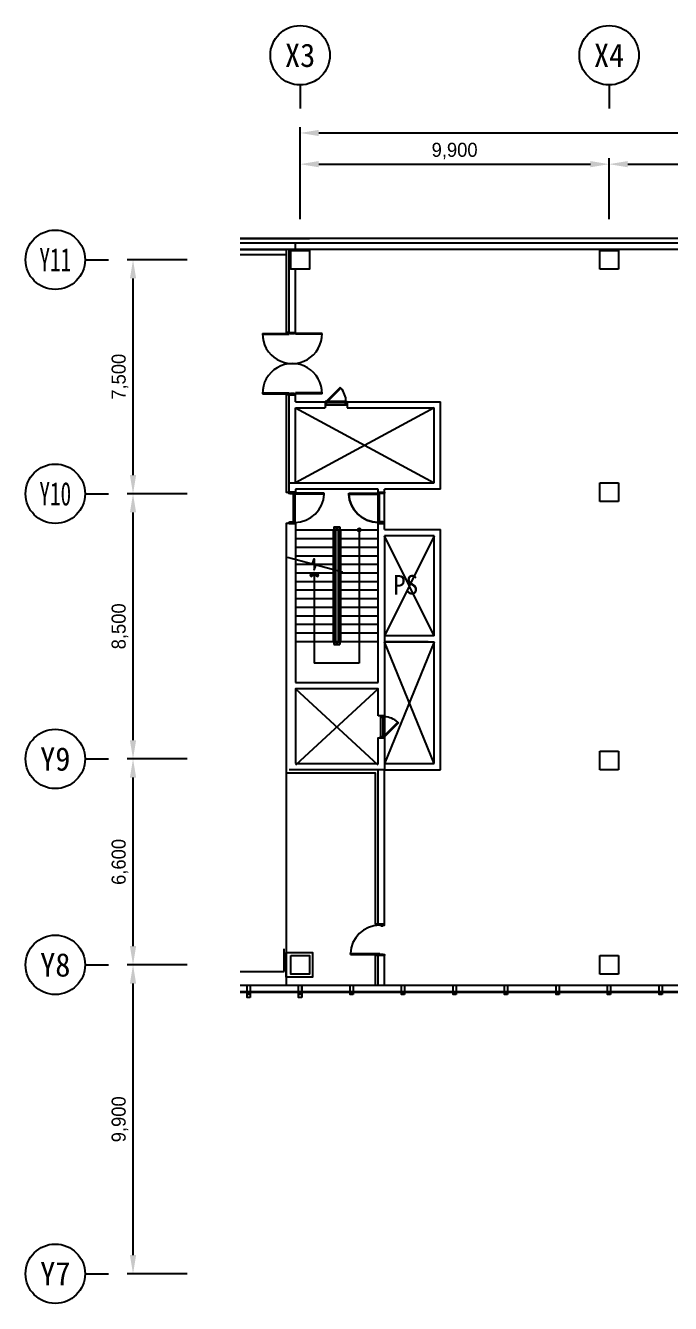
# Model space of a CAD drawing. Header units: millimetres. Extents: x -6877 to 48027, y -11108 to 34894.
# Drawn here: x -6877 to 13784, y -6065 to 34894 of the extents above; entities that cross this region are included whole.
import ezdxf
from ezdxf.enums import TextEntityAlignment as Align

# ---------------------------------------------------------------- set-up
doc = ezdxf.new("R2010")
doc.units = ezdxf.units.MM
doc.header["$LTSCALE"] = 500
doc.header["$PDMODE"] = 2
doc.layers.get('0').update_dxf_attribs({"color": 251})
doc.layers.get('Defpoints').update_dxf_attribs({"color": 8})
doc.layers.add('동물실', color=9, linetype='Continuous')
doc.styles.add('돋움', font='DotumChe.ttf')
doc.styles.add('울릉도l', font='Dotum.ttf')
doc.dimstyles.new('HS-300', dxfattribs={"dimscale": 150, "dimtxt": 3, "dimasz": 4, "dimexe": 1.25, "dimexo": 2, "dimgap": 1, "dimtad": 1, "dimtoh": 1, "dimdec": 0, "dimlunit": 6, "dimtxsty": '울릉도l', "dimcen": 2.5, "dimclrd": 15, "dimclre": 15, "dimadec": 0, "dimazin": 0, "dimtfac": 1, "dimtdec": 0, "dimtmove": 0, "dimatfit": 3, "dimfxl": 1, "dimarcsym": 0})

# ---------------------------------------------------------------- blocks, each defined once
blk = doc.blocks.new('주열마킹$0$')
blk.add_line((0, 5), (0, 0))
blk.add_circle((0, 11.35), 6.35)
at = {"color": 3, "style": '돋움'}
blk.add_attdef('NO', text='', height=5, dxfattribs=at).set_placement((0, 11.35), align=Align.MIDDLE_CENTER)
blk = doc.blocks.new('*D5')
at = {"lineweight": -2, "transparency": 16777216}
for p, q in [((-1703, 4787), (-3622, 4787)), ((-3434, -4513), (-3434, 4187)), ((-1703, -5113), (-3622, -5113))]:
    blk.add_line(p, q, dxfattribs=at)
at = {"transparency": 16777216}
for points in [[(-3534, 4187), (-3334, 4187), (-3434, 4787)], [(-3534, -4513), (-3334, -4513), (-3434, -5113)]]:
    blk.add_solid(points, dxfattribs=at)
at = {"layer": 'Defpoints', "color": 0, "transparency": 16777216}
for p in [(-3434, 4787), (-1403, 4787), (-1403, -5113)]:
    blk.add_point(p, dxfattribs=at)
at = {"transparency": 16777216, "insert": (-3853, -163), "char_height": 450, "attachment_point": 5, "rotation": 90, "style": '울릉도l'}
blk.add_mtext('9,900', dxfattribs=at)
blk = doc.blocks.new('*D6')
at = {"lineweight": -2, "transparency": 16777216}
for p, q in [((-1703, 11387), (-3622, 11387)), ((-3434, 5387), (-3434, 10787)), ((-1703, 4787), (-3622, 4787))]:
    blk.add_line(p, q, dxfattribs=at)
at = {"transparency": 16777216}
for points in [[(-3534, 10787), (-3334, 10787), (-3434, 11387)], [(-3534, 5387), (-3334, 5387), (-3434, 4787)]]:
    blk.add_solid(points, dxfattribs=at)
at = {"layer": 'Defpoints', "color": 0, "transparency": 16777216}
for p in [(-3434, 11387), (-1403, 11387), (-1403, 4787)]:
    blk.add_point(p, dxfattribs=at)
at = {"transparency": 16777216, "insert": (-3853, 8087), "char_height": 450, "attachment_point": 5, "rotation": 90, "style": '울릉도l'}
blk.add_mtext('6,600', dxfattribs=at)
blk = doc.blocks.new('*D7')
at = {"lineweight": -2, "transparency": 16777216}
for p, q in [((-1703, 19887), (-3622, 19887)), ((-3434, 11987), (-3434, 19287)), ((-1703, 11387), (-3622, 11387))]:
    blk.add_line(p, q, dxfattribs=at)
at = {"transparency": 16777216}
for points in [[(-3534, 19287), (-3334, 19287), (-3434, 19887)], [(-3534, 11987), (-3334, 11987), (-3434, 11387)]]:
    blk.add_solid(points, dxfattribs=at)
at = {"layer": 'Defpoints', "color": 0, "transparency": 16777216}
for p in [(-3434, 19887), (-1403, 19887), (-1403, 11387)]:
    blk.add_point(p, dxfattribs=at)
at = {"transparency": 16777216, "insert": (-3853, 15637), "char_height": 450, "attachment_point": 5, "rotation": 90, "style": '울릉도l'}
blk.add_mtext('8,500', dxfattribs=at)
blk = doc.blocks.new('*D8')
at = {"lineweight": -2, "transparency": 16777216}
for p, q in [((-1703, 27387), (-3622, 27387)), ((-3434, 20487), (-3434, 26787)), ((-1703, 19887), (-3622, 19887))]:
    blk.add_line(p, q, dxfattribs=at)
at = {"transparency": 16777216}
for points in [[(-3534, 26787), (-3334, 26787), (-3434, 27387)], [(-3534, 20487), (-3334, 20487), (-3434, 19887)]]:
    blk.add_solid(points, dxfattribs=at)
at = {"layer": 'Defpoints', "color": 0, "transparency": 16777216}
for p in [(-3434, 27387), (-1403, 27387), (-1403, 19887)]:
    blk.add_point(p, dxfattribs=at)
at = {"transparency": 16777216, "insert": (-3853, 23637), "char_height": 450, "attachment_point": 5, "rotation": 90, "style": '울릉도l'}
blk.add_mtext('7,500', dxfattribs=at)
blk = doc.blocks.new('*U9')
blk.add_line((0, 5), (0, 0))
blk.add_circle((0, 11.35), 6.35)
at = {"color": 3, "style": '돋움'}
blk.add_attdef('NO', text='', height=5, dxfattribs=at).set_placement((0, 11.35), align=Align.MIDDLE_CENTER)
blk = doc.blocks.new('*D10')
at = {"lineweight": -2, "transparency": 16777216}
for p, q in [((1919, 28687), (1919, 30639)), ((2519, 30451), (11219, 30451)), ((11819, 28687), (11819, 30639))]:
    blk.add_line(p, q, dxfattribs=at)
at = {"transparency": 16777216}
for points in [[(2519, 30551), (2519, 30351), (1919, 30451)], [(11219, 30551), (11219, 30351), (11819, 30451)]]:
    blk.add_solid(points, dxfattribs=at)
at = {"layer": 'Defpoints', "color": 0, "transparency": 16777216}
for p in [(11819, 30451), (1919, 28387), (11819, 28387)]:
    blk.add_point(p, dxfattribs=at)
at = {"transparency": 16777216, "insert": (6869, 30870), "char_height": 450, "attachment_point": 5, "style": '울릉도l'}
blk.add_mtext('9,900', dxfattribs=at)
blk = doc.blocks.new('*D11')
at = {"lineweight": -2, "transparency": 16777216}
for p, q in [((11819, 28687), (11819, 30639)), ((12419, 30451), (21119, 30451)), ((21719, 28687), (21719, 30639))]:
    blk.add_line(p, q, dxfattribs=at)
at = {"transparency": 16777216}
for points in [[(12419, 30551), (12419, 30351), (11819, 30451)], [(21119, 30551), (21119, 30351), (21719, 30451)]]:
    blk.add_solid(points, dxfattribs=at)
at = {"layer": 'Defpoints', "color": 0, "transparency": 16777216}
for p in [(21719, 30451), (11819, 28387), (21719, 28387)]:
    blk.add_point(p, dxfattribs=at)
at = {"transparency": 16777216, "insert": (16769, 30870), "char_height": 450, "attachment_point": 5, "style": '울릉도l'}
blk.add_mtext('9,900', dxfattribs=at)
blk = doc.blocks.new('*D14')
at = {"lineweight": -2, "transparency": 16777216}
for p, q in [((1919, 28987), (1919, 31639)), ((41519, 28687), (41519, 31639)), ((2519, 31451), (40919, 31451))]:
    blk.add_line(p, q, dxfattribs=at)
at = {"transparency": 16777216}
for points in [[(2519, 31551), (2519, 31351), (1919, 31451)], [(40919, 31551), (40919, 31351), (41519, 31451)]]:
    blk.add_solid(points, dxfattribs=at)
at = {"layer": 'Defpoints', "color": 0, "transparency": 16777216}
for p in [(41519, 31451), (1919, 28687), (41519, 28387)]:
    blk.add_point(p, dxfattribs=at)
at = {"transparency": 16777216, "insert": (21719, 31870), "char_height": 450, "attachment_point": 5, "style": '울릉도l'}
blk.add_mtext('39,600', dxfattribs=at)
blk = doc.blocks.new('MULLION_100X300')
blk.add_lwpolyline([(0, -50), (0, 50), (300, 50), (300, -50)], close=True)
blk = doc.blocks.new('dor-1000x200conc')
for p, q in [((30, 1140), (30, 200)), ((60, 1140), (30, 1140)), ((60, 1140), (60, 200)), ((30, 200), (60, 200))]:
    blk.add_line(p, q)
for points in [[(0, 200), (0, 0), (30, 0), (30, 45), (45, 45), (45, 155), (30, 155), (30, 200)], [(1000, 200), (1000, 0), (970, 0), (970, 45), (955, 45), (955, 155), (970, 155), (970, 200)]]:
    blk.add_lwpolyline(points, close=True)
for points in [[(30, 200), (970, 200)], [(955, 155), (45, 155)]]:
    blk.add_lwpolyline(points)
blk.add_arc((30, 200), 940, 0, 88.1729)

msp = doc.modelspace()

# ---------------------------------------------------------------- hatches: boundary and pattern name
at = {"layer": '동물실'}
h = msp.add_hatch(color=251, dxfattribs=at)
edge = h.paths.add_edge_path()
edge.add_arc((3814, 18727.2), 80, -90, 90)
edge.add_arc((3814, 18727.2), 80, 90, 270)
h = msp.add_hatch(color=251, dxfattribs=at)
edge = h.paths.add_edge_path()
edge.add_arc((3814, 18727.2), 80, -90, 90)
edge.add_arc((3814, 18727.2), 80, 90, 270)
h = msp.add_hatch(color=251, dxfattribs=at)
edge = h.paths.add_edge_path()
edge.add_arc((3814, 18727.2), 80, -90, 90)
edge.add_arc((3814, 18727.2), 80, 90, 270)
h = msp.add_hatch(color=251, dxfattribs=at)
edge = h.paths.add_edge_path()
edge.add_arc((3814, 18727.2), 80, -90, 90)
edge.add_arc((3814, 18727.2), 80, 90, 270)
msp.add_hatch(color=251, dxfattribs=at).paths.add_polyline_path([(2236.3, 17272.7), (2258.5, 17234.2), (2374, 17300.9), (2489.5, 17234.2), (2511.7, 17272.7), (2374, 17352.2)])
msp.add_hatch(color=251, dxfattribs=at).paths.add_polyline_path([(2236.3, 17272.7), (2258.5, 17234.2), (2374, 17300.9), (2489.5, 17234.2), (2511.7, 17272.7), (2374, 17352.2)])
msp.add_hatch(color=251, dxfattribs=at).paths.add_polyline_path([(2236.3, 17272.7), (2258.5, 17234.2), (2374, 17300.9), (2489.5, 17234.2), (2511.7, 17272.7), (2374, 17352.2)])
msp.add_hatch(color=251, dxfattribs=at).paths.add_polyline_path([(2236.3, 17272.7), (2258.5, 17234.2), (2374, 17300.9), (2489.5, 17234.2), (2511.7, 17272.7), (2374, 17352.2)])

# ---------------------------------------------------------------- linework, layer by layer
at = {"layer": '동물실', "color": 251}
for p, q in [((44820.2, 28067.2), (1, 28067.1)), ((44820.2, 28067.2), (1, 28067.1)), ((1769, 27917.1), (1, 27917.1)), ((44820.2, 27917.2), (1769, 27917.1)), ((44820.2, 27917.2), (1769, 27917.1)), ((1769, 27717.1), (1769, 27917.1)), ((1769, 27717.1), (1769, 27917.1)), ((1769, 27717.1), (1, 27717.1)), ((1, 27717.1), (1469.6, 27717.1)), ((1769, 27717.1), (1, 27717.1)), ((1569, 25058.1), (1569, 27717.1)), ((1569, 25058.1), (1569, 27717.1)), ((1569, 25058.1), (1569, 27717.1)), ((1569, 25058.1), (1569, 27717.1)), ((15219, 27717.1), (1769, 27717.1)), ((15219, 27717.1), (1769, 27717.1)), ((11519, 27687.2), (12119, 27687.2)), ((11519, 27087.2), (11519, 27687.2)), ((11519, 27687.2), (12119, 27687.2)), ((11519, 27087.2), (11519, 27687.2)), ((12119, 27687.2), (12119, 27087.2)), ((12119, 27687.2), (12119, 27087.2)), ((1769, 25058.1), (1769, 27087.3)), ((1769, 25058.1), (1769, 27087.3)), ((1769, 25058.1), (1769, 27087.3)), ((1769, 25058.1), (1769, 27087.3)), ((12119, 27087.2), (11519, 27087.2)), ((12119, 27087.2), (11519, 27087.2)), ((714.1, 25028.1), (1569, 25028.1)), ((714.1, 25028.1), (1569, 25028.1)), ((714.1, 25028.1), (1569, 25028.1)), ((714.1, 25028.1), (1569, 25028.1)), ((714.1, 24998.1), (1569, 24998.1)), ((714.1, 24998.1), (1569, 24998.1)), ((714.1, 24998.1), (1569, 24998.1)), ((714.1, 24998.1), (1569, 24998.1)), ((1569, 25058.1), (1469, 25058.1)), ((1569, 25058.1), (1469, 25058.1)), ((1569, 25058.1), (1469, 25058.1)), ((1569, 25058.1), (1469, 25058.1)), ((1569, 25058.1), (1769, 25058.1)), ((1569, 25058.1), (1769, 25058.1)), ((1569, 25058.1), (1769, 25058.1)), ((1569, 25058.1), (1769, 25058.1)), ((1569, 24998.1), (1569, 25028.1)), ((1569, 24998.1), (1569, 25028.1)), ((1569, 24998.1), (1569, 25028.1)), ((1569, 24998.1), (1569, 25028.1)), ((1769, 24998.1), (1769, 25028.1)), ((2623.9, 25028.1), (1769, 25028.1)), ((1769, 24998.1), (1769, 25028.1)), ((2623.9, 25028.1), (1769, 25028.1)), ((1769, 24998.1), (1769, 25028.1)), ((2623.9, 25028.1), (1769, 25028.1)), ((1769, 24998.1), (1769, 25028.1)), ((2623.9, 25028.1), (1769, 25028.1)), ((2623.9, 24998.1), (1769, 24998.1)), ((2623.9, 24998.1), (1769, 24998.1)), ((2623.9, 24998.1), (1769, 24998.1)), ((2623.9, 24998.1), (1769, 24998.1)), ((714.1, 23118.1), (1569, 23118.1)), ((714.1, 23118.1), (1569, 23118.1)), ((714.1, 23118.1), (1569, 23118.1)), ((714.1, 23118.1), (1569, 23118.1)), ((714.1, 23088.1), (1569, 23088.1)), ((714.1, 23088.1), (1569, 23088.1)), ((714.1, 23088.1), (1569, 23088.1)), ((714.1, 23088.1), (1569, 23088.1)), ((1569, 23058.1), (1469, 23058.1)), ((1569, 23058.1), (1469, 23058.1)), ((1569, 23058.1), (1469, 23058.1)), ((1569, 23058.1), (1469, 23058.1)), ((1569, 23088.1), (1569, 23118.1)), ((1569, 23088.1), (1569, 23118.1)), ((1569, 23088.1), (1569, 23118.1)), ((1569, 23088.1), (1569, 23118.1)), ((1569, 20237.3), (1569, 23058.1)), ((1569, 23058.1), (1769, 23058.1)), ((1569, 20237.3), (1569, 23058.1)), ((1569, 23058.1), (1769, 23058.1)), ((1569, 20237.3), (1569, 23058.1)), ((1569, 23058.1), (1769, 23058.1)), ((1569, 20237.3), (1569, 23058.1)), ((1569, 23058.1), (1769, 23058.1)), ((1769, 23088.1), (1769, 23118.1)), ((2623.9, 23118.1), (1769, 23118.1)), ((1769, 23088.1), (1769, 23118.1)), ((2623.9, 23118.1), (1769, 23118.1)), ((1769, 23088.1), (1769, 23118.1)), ((2623.9, 23118.1), (1769, 23118.1)), ((1769, 23088.1), (1769, 23118.1)), ((2623.9, 23118.1), (1769, 23118.1)), ((2623.9, 23088.1), (1769, 23088.1)), ((2623.9, 23088.1), (1769, 23088.1)), ((2623.9, 23088.1), (1769, 23088.1)), ((2623.9, 23088.1), (1769, 23088.1)), ((1769, 22837.6), (1769, 23058.1)), ((1769, 22837.6), (1769, 23058.1)), ((1769, 22837.6), (1769, 23058.1)), ((1769, 22837.6), (1769, 23058.1)), ((3204.6, 23294.9), (2752.9, 22844.2)), ((3204.6, 23294.9), (2752.9, 22844.2)), ((3225.8, 23273.6), (2774.1, 22822.9)), ((3225.8, 23273.6), (2774.1, 22822.9)), ((3225.8, 23273.6), (3204.6, 23294.9)), ((3225.8, 23273.6), (3204.6, 23294.9)), ((1569, 20237.6), (1569, 22837.6)), ((1569, 20237.6), (1569, 22837.6)), ((1569, 20237.6), (1569, 22837.6)), ((1569, 20237.6), (1569, 22837.6)), ((1769, 22837.6), (2722.9, 22837.6)), ((1769, 22837.6), (2722.9, 22837.6)), ((6219, 22637.6), (1769, 20237.6)), ((6219, 22637.6), (1769, 20237.6)), ((1769, 22637.6), (2722.9, 22637.6)), ((1769, 20237.6), (1769, 22637.6)), ((1769, 22637.6), (2722.9, 22637.6)), ((1769, 20237.6), (1769, 22637.6)), ((6219, 22637.6), (1769, 20237.6)), ((6219, 22637.6), (1769, 20237.6)), ((1769, 22637.6), (2722.9, 22637.6)), ((1769, 20237.6), (1769, 22637.6)), ((1769, 22637.6), (2722.9, 22637.6)), ((1769, 20237.6), (1769, 22637.6)), ((1769, 22637.2), (6219, 20237.2)), ((1769, 22637.2), (6219, 20237.2)), ((1769, 22637.2), (6219, 20237.2)), ((1769, 22637.2), (6219, 20237.2)), ((2722.9, 22837.6), (2722.9, 22637.5)), ((2722.9, 22837.6), (2722.9, 22637.5)), ((2752.9, 22844.2), (2774.1, 22822.9)), ((2752.9, 22844.2), (2774.1, 22822.9)), ((3422.9, 22837.6), (6419, 22837.6)), ((3422.9, 22837.6), (3422.9, 22637.5)), ((3422.9, 22837.6), (6419, 22837.6)), ((3422.9, 22837.6), (3422.9, 22637.5)), ((3422.9, 22637.6), (6219, 22637.6)), ((3422.9, 22637.6), (6219, 22637.6)), ((3422.9, 22637.6), (6219, 22637.6)), ((3422.9, 22637.6), (6219, 22637.6)), ((6219, 20237.2), (6219, 22637.6)), ((6219, 20237.2), (6219, 22637.6)), ((6419, 20037.2), (6419, 22837.6)), ((6419, 20037.2), (6419, 22837.6)), ((6219, 20237.2), (6219, 20708.9)), ((6219, 20237.2), (6219, 20708.9)), ((1569, 19937.2), (1569, 20237.2)), ((1569, 20237.2), (6219, 20237.2)), ((1569, 19937.2), (1569, 20237.2)), ((1569, 20237.2), (6219, 20237.2)), ((1569, 19937.2), (1569, 20237.2)), ((1569, 20237.2), (6219, 20237.2)), ((1569, 19937.2), (1569, 20237.2)), ((1569, 20237.2), (6219, 20237.2)), ((11519, 20237.2), (12119, 20237.2)), ((11519, 19637.2), (11519, 20237.2)), ((11519, 20237.2), (12119, 20237.2)), ((11519, 19637.2), (11519, 20237.2)), ((12119, 20237.2), (12119, 19637.2)), ((12119, 20237.2), (12119, 19637.2)), ((1769, 19937.2), (1569, 19937.2)), ((1769, 19937.2), (1569, 19937.2)), ((1769, 19937.2), (1569, 19937.2)), ((1769, 19937.2), (1569, 19937.2)), ((2688.5, 19907.2), (1749, 19907.2)), ((1749, 19907.2), (1749, 19877.2)), ((2688.5, 19907.2), (1749, 19907.2)), ((1749, 19907.2), (1749, 19877.2)), ((2688.5, 19907.2), (1749, 19907.2)), ((1749, 19907.2), (1749, 19877.2)), ((2688.5, 19907.2), (1749, 19907.2)), ((1749, 19907.2), (1749, 19877.2)), ((2688.5, 19877.2), (1749, 19877.2)), ((2688.5, 19877.2), (1749, 19877.2)), ((2688.5, 19877.2), (1749, 19877.2)), ((2688.5, 19877.2), (1749, 19877.2)), ((4419, 20037.2), (1769, 20037.2)), ((1769, 20037.2), (1769, 19937.2)), ((4419, 20037.2), (1769, 20037.2)), ((1769, 20037.2), (1769, 19937.2)), ((4419, 20037.2), (1769, 20037.2)), ((1769, 20037.2), (1769, 19937.2)), ((4419, 20037.2), (1769, 20037.2)), ((1769, 20037.2), (1769, 19937.2)), ((2688.5, 19877.2), (2688.5, 19907.2)), ((2688.5, 19877.2), (2688.5, 19907.2)), ((2688.5, 19877.2), (2688.5, 19907.2)), ((2688.5, 19877.2), (2688.5, 19907.2)), ((3479.5, 19907.2), (4419, 19907.2)), ((3479.5, 19877.2), (3479.5, 19907.2)), ((3479.5, 19907.2), (4419, 19907.2)), ((3479.5, 19877.2), (3479.5, 19907.2)), ((3479.5, 19877.2), (4419, 19877.2)), ((3479.5, 19877.2), (4419, 19877.2)), ((4419, 13837.2), (4419, 20037.2)), ((4419, 13837.2), (4419, 20037.2)), ((4419, 13837.2), (4419, 20037.2)), ((4419, 13837.2), (4419, 20037.2)), ((4419, 19907.2), (4419, 19877.2)), ((4419, 19907.2), (4419, 19877.2)), ((6419, 20037.2), (4619, 20037.2)), ((6419, 20037.2), (4619, 20037.2)), ((4619, 18737.3), (4619, 20037.2)), ((6419, 20037.2), (4619, 20037.2)), ((6419, 20037.2), (4619, 20037.2)), ((4619, 18737.3), (4619, 20037.2)), ((12119, 19637.2), (11519, 19637.2)), ((12119, 19637.2), (11519, 19637.2)), ((1569, 18937.2), (1769, 18937.2)), ((1569, 18937.2), (1769, 18937.2)), ((1569, 18937.2), (1769, 18937.2)), ((1569, 18937.2), (1769, 18937.2)), ((1769, 18937.2), (1769, 13837.2)), ((1769, 18937.2), (1769, 13837.2)), ((1769, 18937.2), (1769, 13837.2)), ((1769, 18937.2), (1769, 13837.2)), ((1769, 18727.2), (2999, 18727.2)), ((1769, 18727.2), (2999, 18727.2)), ((1769, 18727.2), (2999, 18727.2)), ((1769, 18727.2), (2999, 18727.2)), ((1769, 18452.2), (2979, 18452.2)), ((1769, 18452.2), (2979, 18452.2)), ((1769, 18452.2), (2979, 18452.2)), ((1769, 18452.2), (2979, 18452.2)), ((2979, 18727.2), (2979, 15152.2)), ((2979, 18727.2), (2979, 15152.2)), ((2979, 18727.2), (2979, 15152.2)), ((2979, 18727.2), (2979, 15152.2)), ((2999, 18827.2), (3189, 18827.2)), ((2999, 18827.2), (2999, 15052.2)), ((2999, 18827.2), (3189, 18827.2)), ((2999, 18827.2), (2999, 15052.2)), ((2999, 18827.2), (3189, 18827.2)), ((2999, 18827.2), (2999, 15052.2)), ((2999, 18827.2), (3189, 18827.2)), ((2999, 18827.2), (2999, 15052.2)), ((3049, 18777.2), (3139, 18777.2)), ((3049, 18777.2), (3049, 15102.2)), ((3049, 18777.2), (3139, 18777.2)), ((3049, 18777.2), (3049, 15102.2)), ((3049, 18777.2), (3139, 18777.2)), ((3049, 18777.2), (3049, 15102.2)), ((3049, 18777.2), (3139, 18777.2)), ((3049, 18777.2), (3049, 15102.2)), ((3049, 18727.2), (3139, 18727.2)), ((3049, 18727.2), (3139, 18727.2)), ((3049, 18727.2), (3139, 18727.2)), ((3049, 18727.2), (3139, 18727.2)), ((3139, 18777.2), (3139, 15102.2)), ((3139, 18777.2), (3139, 15102.2)), ((3139, 18777.2), (3139, 15102.2)), ((3139, 18777.2), (3139, 15102.2)), ((3189, 18827.2), (3189, 15052.2)), ((3189, 18827.2), (3189, 15052.2)), ((3189, 18827.2), (3189, 15052.2)), ((3189, 18827.2), (3189, 15052.2)), ((3189, 18727.2), (4419, 18727.2)), ((3189, 18727.2), (4419, 18727.2)), ((3189, 18727.2), (4419, 18727.2)), ((3189, 18727.2), (4419, 18727.2)), ((3209, 18727.2), (3209, 15152.2)), ((3209, 18727.2), (3209, 15152.2)), ((3209, 18727.2), (3209, 15152.2)), ((3209, 18727.2), (3209, 15152.2)), ((3209, 18452.2), (4419, 18452.2)), ((3209, 18452.2), (4419, 18452.2)), ((3209, 18452.2), (4419, 18452.2)), ((3209, 18452.2), (4419, 18452.2)), ((3814, 18727.2), (3814, 14452.2)), ((3814, 18727.2), (3814, 14452.2)), ((3814, 18727.2), (3814, 14452.2)), ((3814, 18727.2), (3814, 14452.2)), ((4619, 18737.3), (6219, 18737.3)), ((4619, 18737.3), (6419, 18737.3)), ((4619, 18737.3), (6219, 18737.3)), ((4619, 18737.3), (6419, 18737.3)), ((6219, 18537.3), (4619, 18537.3)), ((4619, 18537.3), (4619, 11037.2)), ((6219, 18537.3), (4619, 18537.3)), ((4619, 18537.3), (4619, 12765.9)), ((6219, 18537.3), (4619, 18537.3)), ((4619, 18537.3), (4619, 11037.2)), ((6219, 18537.3), (4619, 18537.3)), ((4619, 18537.3), (4619, 12765.9)), ((6219, 18037.3), (6219, 18537.3)), ((6219, 15337.3), (6219, 18537.3)), ((6219, 18037.3), (6219, 18537.3)), ((6219, 15337.3), (6219, 18537.3)), ((6419, 11037.3), (6419, 18737.3)), ((6419, 11037.3), (6419, 18737.3)), ((1769, 18177.2), (2979, 18177.2)), ((1769, 18177.2), (2979, 18177.2)), ((1769, 18177.2), (2979, 18177.2)), ((1769, 18177.2), (2979, 18177.2)), ((3209, 18177.2), (4419, 18177.2)), ((3209, 18177.2), (4419, 18177.2)), ((3209, 18177.2), (4419, 18177.2)), ((3209, 18177.2), (4419, 18177.2)), ((1769, 17902.2), (2979, 17902.2)), ((1769, 17902.2), (2979, 17902.2)), ((1769, 17902.2), (2979, 17902.2)), ((1769, 17902.2), (2979, 17902.2)), ((1769, 17627.2), (2979, 17627.2)), ((1769, 17627.2), (2979, 17627.2)), ((1769, 17627.2), (2979, 17627.2)), ((1769, 17627.2), (2979, 17627.2)), ((3209, 17902.2), (4419, 17902.2)), ((3209, 17902.2), (4419, 17902.2)), ((3209, 17902.2), (4419, 17902.2)), ((3209, 17902.2), (4419, 17902.2)), ((3209, 17627.2), (4419, 17627.2)), ((3209, 17627.2), (4419, 17627.2)), ((3209, 17627.2), (4419, 17627.2)), ((3209, 17627.2), (4419, 17627.2)), ((1769, 17352.2), (2979, 17352.2)), ((1769, 17352.2), (2979, 17352.2)), ((1769, 17352.2), (2979, 17352.2)), ((1769, 17352.2), (2979, 17352.2)), ((2374, 17352.2), (2374, 14452.2)), ((2374, 17352.2), (2374, 14452.2)), ((2374, 17352.2), (2374, 14452.2)), ((2374, 17352.2), (2374, 14452.2)), ((3209, 17352.2), (4419, 17352.2)), ((3209, 17352.2), (4419, 17352.2)), ((3209, 17352.2), (4419, 17352.2)), ((3209, 17352.2), (4419, 17352.2)), ((6419, 14487.2), (6419, 17337.3)), ((6419, 14487.2), (6419, 17337.3)), ((1769, 17077.2), (2979, 17077.2)), ((1769, 17077.2), (2979, 17077.2)), ((1769, 17077.2), (2979, 17077.2)), ((1769, 17077.2), (2979, 17077.2)), ((1769, 16802.2), (2979, 16802.2)), ((1769, 16802.2), (2979, 16802.2)), ((1769, 16802.2), (2979, 16802.2)), ((1769, 16802.2), (2979, 16802.2)), ((3209, 17077.2), (4419, 17077.2)), ((3209, 17077.2), (4419, 17077.2)), ((3209, 17077.2), (4419, 17077.2)), ((3209, 17077.2), (4419, 17077.2)), ((3209, 16802.2), (4419, 16802.2)), ((3209, 16802.2), (4419, 16802.2)), ((3209, 16802.2), (4419, 16802.2)), ((3209, 16802.2), (4419, 16802.2)), ((1769, 16527.2), (2979, 16527.2)), ((1769, 16527.2), (2979, 16527.2)), ((1769, 16527.2), (2979, 16527.2)), ((1769, 16527.2), (2979, 16527.2)), ((3209, 16527.2), (4419, 16527.2)), ((3209, 16527.2), (4419, 16527.2)), ((3209, 16527.2), (4419, 16527.2)), ((3209, 16527.2), (4419, 16527.2)), ((1769, 16252.2), (2979, 16252.2)), ((1769, 16252.2), (2979, 16252.2)), ((1769, 16252.2), (2979, 16252.2)), ((1769, 16252.2), (2979, 16252.2)), ((1769, 15977.2), (2979, 15977.2)), ((1769, 15977.2), (2979, 15977.2)), ((1769, 15977.2), (2979, 15977.2)), ((1769, 15977.2), (2979, 15977.2)), ((3209, 16252.2), (4419, 16252.2)), ((3209, 16252.2), (4419, 16252.2)), ((3209, 16252.2), (4419, 16252.2)), ((3209, 16252.2), (4419, 16252.2)), ((3209, 15977.2), (4419, 15977.2)), ((3209, 15977.2), (4419, 15977.2)), ((3209, 15977.2), (4419, 15977.2)), ((3209, 15977.2), (4419, 15977.2)), ((1769, 15702.2), (2979, 15702.2)), ((1769, 15702.2), (2979, 15702.2)), ((1769, 15702.2), (2979, 15702.2)), ((1769, 15702.2), (2979, 15702.2)), ((3209, 15702.2), (4419, 15702.2)), ((3209, 15702.2), (4419, 15702.2)), ((3209, 15702.2), (4419, 15702.2)), ((3209, 15702.2), (4419, 15702.2)), ((1769, 15427.2), (2979, 15427.2)), ((1769, 15427.2), (2979, 15427.2)), ((1769, 15427.2), (2979, 15427.2)), ((1769, 15427.2), (2979, 15427.2)), ((3209, 15427.2), (4419, 15427.2)), ((3209, 15427.2), (4419, 15427.2)), ((3209, 15427.2), (4419, 15427.2)), ((3209, 15427.2), (4419, 15427.2)), ((6219, 15337.3), (4619, 15337.3)), ((6219, 15337.3), (4619, 15337.3)), ((6219, 15337.3), (4619, 15337.3)), ((6219, 15337.3), (4619, 15337.3)), ((1769, 15152.2), (2999, 15152.2)), ((1769, 15152.2), (2999, 15152.2)), ((1769, 15152.2), (2999, 15152.2)), ((1769, 15152.2), (2999, 15152.2)), ((2999, 15052.2), (3189, 15052.2)), ((2999, 15052.2), (3189, 15052.2)), ((2999, 15052.2), (3189, 15052.2)), ((2999, 15052.2), (3189, 15052.2)), ((3049, 15152.2), (3139, 15152.2)), ((3049, 15152.2), (3139, 15152.2)), ((3049, 15152.2), (3139, 15152.2)), ((3049, 15152.2), (3139, 15152.2)), ((3049, 15102.2), (3139, 15102.2)), ((3049, 15102.2), (3139, 15102.2)), ((3049, 15102.2), (3139, 15102.2)), ((3049, 15102.2), (3139, 15102.2)), ((3189, 15152.2), (4419, 15152.2)), ((3189, 15152.2), (4419, 15152.2)), ((3189, 15152.2), (4419, 15152.2)), ((3189, 15152.2), (4419, 15152.2)), ((4619, 15137.3), (6219, 15137.3)), ((6019, 15137.3), (4619, 15137.3)), ((4619, 15137.3), (6219, 15137.3)), ((4619, 15137.3), (6219, 15137.3)), ((6019, 15137.3), (4619, 15137.3)), ((4619, 15137.3), (6219, 15137.3)), ((6219, 11237.3), (6219, 15137.3)), ((6219, 11237.3), (6219, 15137.3)), ((3814, 14452.2), (2374, 14452.2)), ((3814, 14452.2), (2374, 14452.2)), ((3814, 14452.2), (2374, 14452.2)), ((3814, 14452.2), (2374, 14452.2)), ((1769, 13837.2), (4419, 13837.2)), ((1769, 13837.2), (4419, 13837.2)), ((1769, 13837.2), (4419, 13837.2)), ((1769, 13837.2), (4419, 13837.2)), ((4419, 13637.2), (1769, 11187.2)), ((4419, 11187.2), (1769, 13637.2)), ((4419, 13637.2), (1769, 11187.2)), ((4419, 11187.2), (1769, 13637.2)), ((4419, 13637.2), (1769, 13637.2)), ((4419, 13637.2), (1769, 11187.2)), ((4419, 11187.2), (1769, 13637.2)), ((4419, 13637.2), (1769, 11187.2)), ((4419, 11187.2), (1769, 13637.2)), ((4419, 13637.2), (1769, 13637.2)), ((4419, 12765.9), (4419, 13637.2)), ((4419, 12765.9), (4419, 13637.2)), ((6219, 11237.3), (6219, 13787.2)), ((6219, 11237.3), (6219, 13787.2)), ((4619, 12765.9), (4419, 12765.9)), ((4619, 12765.9), (4419, 12765.9)), ((5048.4, 12568.8), (4597.7, 12117.2)), ((5048.4, 12568.8), (4597.7, 12117.2)), ((5069.7, 12547.6), (4619, 12095.9)), ((5069.7, 12547.6), (4619, 12095.9)), ((5048.4, 12568.8), (5069.7, 12547.6)), ((5048.4, 12568.8), (5069.7, 12547.6)), ((4619, 12095.9), (4597.7, 12117.2)), ((4619, 12095.9), (4597.7, 12117.2)), ((11519, 11637.3), (12119, 11637.3)), ((11519, 11037.3), (11519, 11637.3)), ((11519, 11637.3), (12119, 11637.3)), ((11519, 11037.3), (11519, 11637.3)), ((12119, 11637.3), (12119, 11037.3)), ((12119, 11637.3), (12119, 11037.3)), ((4619, 11237.3), (6219, 11237.3)), ((4619, 11237.3), (6219, 11237.3)), ((4619, 11237.3), (6219, 11237.3)), ((4619, 11237.3), (6219, 11237.3)), ((1469, 10937.3), (1469, 4137.3)), ((1469, 10937.3), (1469, 4137.3)), ((4619, 11037.2), (1569, 11037.2)), ((4619, 11037.2), (1569, 11037.2)), ((4319, 10937.3), (4319, 6087.2)), ((4319, 10937.3), (4319, 6087.2)), ((4319, 10937.3), (4319, 6087.2)), ((4319, 10937.3), (4319, 6087.2)), ((4419, 6087.2), (4419, 11037.3)), ((4419, 6087.2), (4419, 11037.3)), ((4419, 6087.2), (4419, 11037.3)), ((4419, 6087.2), (4419, 11037.3)), ((4619, 6087.2), (4619, 11037.3)), ((4619, 11037.3), (6419, 11037.3)), ((4619, 6087.2), (4619, 11037.3)), ((4619, 11037.3), (6419, 11037.3)), ((12119, 11037.3), (11519, 11037.3)), ((12119, 11037.3), (11519, 11037.3)), ((4619, 6087.2), (4319, 6087.2)), ((4619, 6087.2), (4319, 6087.2)), ((1409.1, 4572), (1409.1, 5296.8)), ((1409.1, 4572), (1409.1, 5296.8)), ((3529, 5147.2), (4469, 5147.2)), ((3529, 5117.2), (3529, 5147.2)), ((3529, 5147.2), (4469, 5147.2)), ((3529, 5117.2), (3529, 5147.2)), ((3529, 5147.2), (4469, 5147.2)), ((3529, 5117.2), (3529, 5147.2)), ((3529, 5147.2), (4469, 5147.2)), ((3529, 5117.2), (3529, 5147.2)), ((3529, 5117.2), (4469, 5117.2)), ((3529, 5117.2), (4469, 5117.2)), ((3529, 5117.2), (4469, 5117.2)), ((3529, 5117.2), (4469, 5117.2)), ((4319, 5087.2), (4319, 4137.1)), ((4319, 5087.2), (4319, 4137.1)), ((4619, 5087.2), (4319, 5087.2)), ((4319, 5087.2), (4319, 4137.1)), ((4319, 5087.2), (4319, 4137.1)), ((4619, 5087.2), (4319, 5087.2)), ((4419, 4137.1), (4419, 5087.2)), ((4419, 4137.1), (4419, 5087.2)), ((4419, 4137.1), (4419, 5087.2)), ((4419, 4137.1), (4419, 5087.2)), ((4469, 5117.2), (4469, 5147.2)), ((4469, 5117.2), (4469, 5147.2)), ((4469, 5117.2), (4469, 5147.2)), ((4469, 5117.2), (4469, 5147.2)), ((4619, 4137.1), (4619, 5087.2)), ((4619, 4137.1), (4619, 5087.2)), ((11519, 5087.2), (12119, 5087.2)), ((11519, 4487.2), (11519, 5087.2)), ((12119, 5087.2), (12119, 4487.2)), ((1, 4572), (1409.1, 4572)), ((1, 4137.3), (2219, 4137.3)), ((1, 4137.1), (20969, 4137.1)), ((1, 4137.1), (20969, 4137.1)), ((12119, 4487.2), (11519, 4487.2)), ((1, 3937.3), (2219, 3937.3)), ((1, 3937.1), (20969, 3937.1)), ((1, 3937.1), (20969, 3937.1)), ((1, 3913.3), (2219, 3913.3)), ((1, 3913.1), (20969, 3913.1)), ((1, 3913.1), (20969, 3913.1))]:
    msp.add_line(p, q, dxfattribs=at)
for points in [[(1, 28067.1), (2219, 28067.1)], [(1469, 27542.1), (1, 27542.1)], [(1469, 27717.1), (1469, 25058.1)], [(1469, 27717.1), (1469, 25058.1)], [(1469, 27717.1), (1469, 25058.1)], [(1469, 27717.1), (1469, 25058.1)], [(1469, 23058.1), (1469, 19937.2), (1569, 19937.2)], [(1469, 23058.1), (1469, 19937.2), (1569, 19937.2)], [(1469, 23058.1), (1469, 19937.2), (1569, 19937.2)], [(1469, 23058.1), (1469, 19937.2), (1569, 19937.2)], [(3377.9, 22799.2), (2767.9, 22799.2)], [(3377.9, 22799.2), (2767.9, 22799.2)], [(3377.9, 22724.2), (2767.9, 22724.2)], [(3377.9, 22724.2), (2767.9, 22724.2)], [(3392.9, 22844.2), (2795.5, 22844.2)], [(3392.9, 22844.2), (2795.5, 22844.2)], [(1704, 18982.2), (1704, 19892.2)], [(1704, 18982.2), (1704, 19892.2)], [(1704, 18982.2), (1704, 19892.2)], [(1704, 18982.2), (1704, 19892.2)], [(1749, 19907.2), (1749, 18967.2)], [(1749, 19907.2), (1749, 18967.2)], [(1749, 19907.2), (1749, 18967.2)], [(1749, 19907.2), (1749, 18967.2)], [(4419, 19907.2), (4419, 18967.2)], [(4419, 19907.2), (4419, 18967.2)], [(4464, 18982.2), (4464, 19892.2)], [(4464, 18982.2), (4464, 19892.2)], [(1569, 18937.2), (1469, 18937.2), (1469, 10937.3), (4319, 10937.3), (4319, 6087.2)], [(1569, 18937.2), (1469, 18937.2), (1469, 10937.3), (4319, 10937.3), (4319, 6087.2)], [(1569, 18937.2), (1469, 18937.2), (1469, 10937.3), (4319, 10937.3), (4319, 6087.2)], [(1569, 18937.2), (1469, 18937.2), (1469, 10937.3), (4319, 10937.3), (4319, 6087.2)], [(4619, 18737.3), (4619, 18737.3)], [(4619, 18737.3), (4619, 18737.3)], [(4619, 18737.3), (4619, 18737.3)], [(4619, 18737.3), (4619, 18737.3)], [(6219, 15337.3), (4619, 18537.3)], [(6219, 18537.3), (4619, 15337.2)], [(6219, 15337.3), (4619, 18537.3)], [(6219, 15337.3), (4619, 18537.3)], [(6219, 18537.3), (4619, 15337.2)], [(6219, 15337.3), (4619, 18537.3)], [(1511.6, 17858.3), (2311, 17644.1), (2374, 17801.1), (2374, 17453.3), (2437, 17610.3), (3281.3, 17384.1)], [(1511.6, 17858.3), (2311, 17644.1), (2374, 17801.1), (2374, 17453.3), (2437, 17610.3), (3281.3, 17384.1)], [(6219, 15137.3), (4619, 11237.2)], [(6219, 15137.3), (4619, 11237.2)], [(6219, 15137.3), (4619, 11237.2)], [(6219, 15137.3), (4619, 11237.2)], [(6219, 11237.2), (4619, 15137.2)], [(6219, 11237.2), (4619, 15137.2)], [(6219, 11237.2), (4619, 15137.2)], [(6219, 11237.2), (4619, 15137.2)], [(4419, 12765.9), (4419, 13637.2), (1769, 13637.2), (1769, 11237.2)], [(4419, 12765.9), (4419, 13637.2), (1769, 13637.2), (1769, 11237.2)], [(4499, 12720.9), (4499, 12110.9)], [(4499, 12720.9), (4499, 12110.9)], [(4574, 12720.9), (4574, 12110.9)], [(4574, 12720.9), (4574, 12110.9)], [(4619, 12735.9), (4619, 12138.5)], [(4619, 12735.9), (4619, 12138.5)], [(4419, 12065.9), (4619, 12065.9), (4619, 11037.2), (1569, 11037.2)], [(4419, 12065.9), (4619, 12065.9), (4619, 11037.2), (1569, 11037.2)], [(1769, 11237.2), (4419, 11237.2), (4419, 12065.9)], [(1769, 11237.2), (4419, 11237.2), (4419, 12065.9), (4619, 12065.9)], [(1769, 11237.2), (4419, 11237.2), (4419, 12065.9)], [(1769, 11237.2), (4419, 11237.2), (4419, 12065.9), (4619, 12065.9)], [(4319, 5087.2), (4319, 4137.1)], [(4319, 5087.2), (4319, 4137.1)], [(4319, 5087.2), (4319, 4137.1)], [(4319, 5087.2), (4319, 4137.1)]]:
    msp.add_lwpolyline(points, dxfattribs=at)
for points in [[(1619, 27687.2), (2219, 27687.2), (2219, 27087.2), (1619, 27087.2)], [(1619, 27687.2), (2219, 27687.2), (2219, 27087.2), (1619, 27087.2)], [(1619, 27687.2), (2219, 27687.2), (2219, 27087.2), (1619, 27087.2)], [(1619, 27687.2), (2219, 27687.2), (2219, 27087.2), (1619, 27087.2)], [(1619, 27687.2), (2219, 27687.2), (2219, 27087.2), (1619, 27087.2)], [(1619, 27687.2), (2219, 27687.2), (2219, 27087.2), (1619, 27087.2)], [(1569, 25058.1), (1769, 25058.1), (1769, 25028.1), (1724, 25028.1), (1724, 25013.1), (1614, 25013.1), (1614, 25028.1), (1569, 25028.1)], [(1569, 25058.1), (1769, 25058.1), (1769, 25028.1), (1724, 25028.1), (1724, 25013.1), (1614, 25013.1), (1614, 25028.1), (1569, 25028.1)], [(1569, 25058.1), (1769, 25058.1), (1769, 25028.1), (1724, 25028.1), (1724, 25013.1), (1614, 25013.1), (1614, 25028.1), (1569, 25028.1)], [(1569, 25058.1), (1769, 25058.1), (1769, 25028.1), (1724, 25028.1), (1724, 25013.1), (1614, 25013.1), (1614, 25028.1), (1569, 25028.1)], [(1569, 23058.1), (1769, 23058.1), (1769, 23088.1), (1724, 23088.1), (1724, 23103.1), (1614, 23103.1), (1614, 23088.1), (1569, 23088.1)], [(1569, 23058.1), (1769, 23058.1), (1769, 23088.1), (1724, 23088.1), (1724, 23103.1), (1614, 23103.1), (1614, 23088.1), (1569, 23088.1)], [(1569, 23058.1), (1769, 23058.1), (1769, 23088.1), (1724, 23088.1), (1724, 23103.1), (1614, 23103.1), (1614, 23088.1), (1569, 23088.1)], [(1569, 23058.1), (1769, 23058.1), (1769, 23088.1), (1724, 23088.1), (1724, 23103.1), (1614, 23103.1), (1614, 23088.1), (1569, 23088.1)], [(2722.9, 22844.2), (2722.9, 22724.2), (2767.9, 22724.2), (2767.9, 22799.2), (2752.9, 22799.2), (2752.9, 22844.2)], [(2722.9, 22844.2), (2722.9, 22724.2), (2767.9, 22724.2), (2767.9, 22799.2), (2752.9, 22799.2), (2752.9, 22844.2)], [(3422.9, 22844.2), (3422.9, 22724.2), (3377.9, 22724.2), (3377.9, 22799.2), (3392.9, 22799.2), (3392.9, 22844.2)], [(3422.9, 22844.2), (3422.9, 22724.2), (3377.9, 22724.2), (3377.9, 22799.2), (3392.9, 22799.2), (3392.9, 22844.2)], [(1749, 19937.2), (1549, 19937.2), (1549, 19907.2), (1594, 19907.2), (1594, 19892.2), (1704, 19892.2), (1704, 19907.2), (1749, 19907.2)], [(1749, 19937.2), (1549, 19937.2), (1549, 19907.2), (1594, 19907.2), (1594, 19892.2), (1704, 19892.2), (1704, 19907.2), (1749, 19907.2)], [(1749, 19937.2), (1549, 19937.2), (1549, 19907.2), (1594, 19907.2), (1594, 19892.2), (1704, 19892.2), (1704, 19907.2), (1749, 19907.2)], [(1749, 19937.2), (1549, 19937.2), (1549, 19907.2), (1594, 19907.2), (1594, 19892.2), (1704, 19892.2), (1704, 19907.2), (1749, 19907.2)], [(4419, 19937.2), (4619, 19937.2), (4619, 19907.2), (4574, 19907.2), (4574, 19892.2), (4464, 19892.2), (4464, 19907.2), (4419, 19907.2)], [(4419, 19937.2), (4619, 19937.2), (4619, 19907.2), (4574, 19907.2), (4574, 19892.2), (4464, 19892.2), (4464, 19907.2), (4419, 19907.2)], [(1749, 18937.2), (1549, 18937.2), (1549, 18967.2), (1594, 18967.2), (1594, 18982.2), (1704, 18982.2), (1704, 18967.2), (1749, 18967.2)], [(1749, 18937.2), (1549, 18937.2), (1549, 18967.2), (1594, 18967.2), (1594, 18982.2), (1704, 18982.2), (1704, 18967.2), (1749, 18967.2)], [(1749, 18937.2), (1549, 18937.2), (1549, 18967.2), (1594, 18967.2), (1594, 18982.2), (1704, 18982.2), (1704, 18967.2), (1749, 18967.2)], [(1749, 18937.2), (1549, 18937.2), (1549, 18967.2), (1594, 18967.2), (1594, 18982.2), (1704, 18982.2), (1704, 18967.2), (1749, 18967.2)], [(4419, 18937.2), (4619, 18937.2), (4619, 18967.2), (4574, 18967.2), (4574, 18982.2), (4464, 18982.2), (4464, 18967.2), (4419, 18967.2)], [(4419, 18937.2), (4619, 18937.2), (4619, 18967.2), (4574, 18967.2), (4574, 18982.2), (4464, 18982.2), (4464, 18967.2), (4419, 18967.2)], [(2258.5, 17234.2), (2374, 17300.9), (2489.5, 17234.2), (2511.7, 17272.7), (2374, 17352.2), (2236.3, 17272.7)], [(2258.5, 17234.2), (2374, 17300.9), (2489.5, 17234.2), (2511.7, 17272.7), (2374, 17352.2), (2236.3, 17272.7)], [(2258.5, 17234.2), (2374, 17300.9), (2489.5, 17234.2), (2511.7, 17272.7), (2374, 17352.2), (2236.3, 17272.7)], [(2258.5, 17234.2), (2374, 17300.9), (2489.5, 17234.2), (2511.7, 17272.7), (2374, 17352.2), (2236.3, 17272.7)], [(4619, 12765.9), (4499, 12765.9), (4499, 12720.9), (4574, 12720.9), (4574, 12735.9), (4619, 12735.9)], [(4619, 12765.9), (4499, 12765.9), (4499, 12720.9), (4574, 12720.9), (4574, 12735.9), (4619, 12735.9)], [(4619, 12065.9), (4499, 12065.9), (4499, 12110.9), (4574, 12110.9), (4574, 12095.9), (4619, 12095.9)], [(4619, 12065.9), (4499, 12065.9), (4499, 12110.9), (4574, 12110.9), (4574, 12095.9), (4619, 12095.9)], [(4619, 6087.2), (4469, 6087.2), (4469, 6057.2), (4514, 6057.2), (4514, 6042.2), (4574, 6042.2), (4574, 6057.2), (4619, 6057.2)], [(4619, 6087.2), (4469, 6087.2), (4469, 6057.2), (4514, 6057.2), (4514, 6042.2), (4574, 6042.2), (4574, 6057.2), (4619, 6057.2)], [(4619, 6087.2), (4469, 6087.2), (4469, 6057.2), (4514, 6057.2), (4514, 6042.2), (4574, 6042.2), (4574, 6057.2), (4619, 6057.2)], [(4619, 6087.2), (4469, 6087.2), (4469, 6057.2), (4514, 6057.2), (4514, 6042.2), (4574, 6042.2), (4574, 6057.2), (4619, 6057.2)], [(1469, 5187.2), (2319, 5187.2), (2319, 4387.2), (1469, 4387.2)], [(1469, 5187.2), (2319, 5187.2), (2319, 4387.2), (1469, 4387.2)], [(1619, 5087.2), (2219, 5087.2), (2219, 4487.2), (1619, 4487.2)], [(1619, 5087.2), (2219, 5087.2), (2219, 4487.2), (1619, 4487.2)], [(1619, 5087.2), (2219, 5087.2), (2219, 4487.2), (1619, 4487.2)], [(1619, 5087.2), (2219, 5087.2), (2219, 4487.2), (1619, 4487.2)], [(4619, 5087.2), (4469, 5087.2), (4469, 5117.2), (4514, 5117.2), (4514, 5132.2), (4574, 5132.2), (4574, 5117.2), (4619, 5117.2)], [(4619, 5087.2), (4469, 5087.2), (4469, 5117.2), (4514, 5117.2), (4514, 5132.2), (4574, 5132.2), (4574, 5117.2), (4619, 5117.2)], [(4619, 5087.2), (4469, 5087.2), (4469, 5117.2), (4514, 5117.2), (4514, 5132.2), (4574, 5132.2), (4574, 5117.2), (4619, 5117.2)], [(4619, 5087.2), (4469, 5087.2), (4469, 5117.2), (4514, 5117.2), (4514, 5132.2), (4574, 5132.2), (4574, 5117.2), (4619, 5117.2)], [(319.6, 3737.3), (219.6, 3737.3), (219.6, 4137.3), (319.6, 4137.3)], [(319.6, 3737.3), (219.6, 3737.3), (219.6, 4137.3), (319.6, 4137.3)], [(1969.6, 3737.3), (1869.6, 3737.3), (1869.6, 4137.3), (1969.6, 4137.3)], [(1969.6, 3737.3), (1869.6, 3737.3), (1869.6, 4137.3), (1969.6, 4137.3)], [(11869, 3837.1), (11769, 3837.1), (11769, 4137.1), (11869, 4137.1)], [(13519, 3837.1), (13419, 3837.1), (13419, 4137.1), (13519, 4137.1)]]:
    msp.add_lwpolyline(points, close=True, dxfattribs=at)
for centre, radius, start, end in [((1669, 25013.1), 955, 179.10005, 0.89995), ((1669, 25013.1), 955, 179.10005, 0.89995), ((1669, 25013.1), 955, 179.10005, 0.89995), ((1669, 25013.1), 955, 179.10005, 0.89995), ((1669, 23103.1), 955, 359.10004, 180.89996), ((1669, 23103.1), 955, 359.10004, 180.89996), ((1669, 23103.1), 955, 359.10004, 180.89996), ((1669, 23103.1), 955, 359.10004, 180.89996), ((2707.6, 22824.7), 685.6, 1.62686, 40.89578), ((2707.6, 22824.7), 685.6, 1.62686, 40.89578), ((1749, 19907.2), 940, 270, 358.17288), ((1749, 19907.2), 940, 270, 358.17288), ((1749, 19907.2), 940, 270, 358.17288), ((1749, 19907.2), 940, 270, 358.17288), ((4419, 19907.2), 940, 181.82712, 270), ((4419, 19907.2), 940, 181.82712, 270), ((4599.6, 12050.6), 685.6, 49.10422, 88.37314), ((4599.6, 12050.6), 685.6, 49.10422, 88.37314), ((4469, 5117.2), 940, 90, 178.1729), ((4469, 5117.2), 940, 90, 178.1729), ((4469, 5117.2), 940, 90, 178.1729), ((4469, 5117.2), 940, 90, 178.1729)]:
    msp.add_arc(centre, radius, start, end, dxfattribs=at)

# ---------------------------------------------------------------- block references
ref = msp.add_blockref('*U9', (1919.8, 32238.6), dxfattribs=dict(xscale=150, yscale=150, zscale=150))
ref.add_attrib('NO', 'X3', dxfattribs={"height": 750, "style": '돋움'}).set_placement((1919.8, 33941.1), align=Align.MIDDLE_CENTER)
ref = msp.add_blockref('*U9', (11819.8, 32238.6), dxfattribs=dict(xscale=150, yscale=150, zscale=150))
ref.add_attrib('NO', 'X4', dxfattribs={"height": 750, "style": '돋움'}).set_placement((11819.8, 33941.1), align=Align.MIDDLE_CENTER)
ref = msp.add_blockref('주열마킹$0$', (-4221.6, 27387.2), dxfattribs=dict(xscale=150, yscale=150, zscale=150, rotation=90))
ref.add_attrib('NO', 'Y11', dxfattribs={"height": 750, "style": '돋움', "width": 0.7}).set_placement((-5924.1, 27387.2), align=Align.MIDDLE_CENTER)
ref = msp.add_blockref('주열마킹$0$', (-4221.6, 19887.2), dxfattribs=dict(xscale=150, yscale=150, zscale=150, rotation=90))
ref.add_attrib('NO', 'Y10', dxfattribs={"height": 750, "style": '돋움', "width": 0.7}).set_placement((-5924.1, 19887.2), align=Align.MIDDLE_CENTER)
ref = msp.add_blockref('주열마킹$0$', (-4221.6, 11387.2), dxfattribs=dict(xscale=150, yscale=150, zscale=150, rotation=90))
ref.add_attrib('NO', 'Y9', dxfattribs={"height": 750, "style": '돋움'}).set_placement((-5924.1, 11387.2), align=Align.MIDDLE_CENTER)
ref = msp.add_blockref('주열마킹$0$', (-4221.6, 4787.2), dxfattribs=dict(xscale=150, yscale=150, zscale=150, rotation=90))
ref.add_attrib('NO', 'Y8', dxfattribs={"height": 750, "style": '돋움'}).set_placement((-5924.1, 4787.2), align=Align.MIDDLE_CENTER)
ref = msp.add_blockref('주열마킹$0$', (-4221.6, -5112.8), dxfattribs=dict(xscale=150, yscale=150, zscale=150, rotation=90))
ref.add_attrib('NO', 'Y7', dxfattribs={"height": 750, "style": '돋움'}).set_placement((-5924.1, -5112.8), align=Align.MIDDLE_CENTER)
at = {"layer": '동물실', "color": 251, "xscale": -1, "rotation": 90}
msp.add_blockref('dor-1000x200conc', (4619, 19937.2), dxfattribs=at)
msp.add_blockref('dor-1000x200conc', (4619, 19937.2), dxfattribs=at)
at = {"layer": '동물실', "color": 251, "rotation": 90}
for p in [(269, 3837.1), (269, 3837.1), (1919, 3837.1), (1919, 3837.1), (3569, 3837.1), (3569, 3837.1), (5219, 3837.1), (5219, 3837.1), (6869, 3837.1), (6869, 3837.1), (8519, 3837.1), (8519, 3837.1), (10169, 3837.1)]:
    msp.add_blockref('MULLION_100X300', p, dxfattribs=at)

# ---------------------------------------------------------------- texts
at = {"layer": '동물실', "color": 251, "style": '돋움'}
msp.add_text('PS', height=625, dxfattribs=at).set_placement((4897, 16657.8))

# ---------------------------------------------------------------- dimensions: what is measured, and where the dimension line sits
for base, p1, p2, picture, middle in [((41519, 31451.1), (1919, 28687.2), (41519, 28387.2), '*D14', (21719, 31869.7)), ((11819, 30451.1), (1919, 28387.2), (11819, 28387.2), '*D10', (6869, 30869.7)), ((21719, 30451.1), (11819, 28387.2), (21719, 28387.2), '*D11', (16769, 30869.7))]:
    dim = msp.add_linear_dim(base=base, p1=p1, p2=p2, dimstyle='HS-300', override={"dimclrd": 256, "dimclre": 256, "dimclrt": 256, "dimtmove": 1})
    dim.commit()
    dim.dimension.update_dxf_attribs({"geometry": picture, "text_midpoint": middle})
for base, p1, p2, picture, middle in [((-3434.1, 27387.2), (-1402.9, 19887.2), (-1402.9, 27387.2), '*D8', (-3852.7, 23637.2)), ((-3434.1, 19887.2), (-1402.9, 11387.2), (-1402.9, 19887.2), '*D7', (-3852.7, 15637.2)), ((-3434.1, 11387.2), (-1402.9, 4787.2), (-1402.9, 11387.2), '*D6', (-3852.7, 8087.2)), ((-3434.1, 4787.2), (-1402.9, -5112.8), (-1402.9, 4787.2), '*D5', (-3852.7, -162.8))]:
    dim = msp.add_linear_dim(base=base, p1=p1, p2=p2, angle=90, dimstyle='HS-300', override={"dimclrd": 256, "dimclre": 256, "dimclrt": 256, "dimtmove": 1})
    dim.commit()
    dim.dimension.update_dxf_attribs({"geometry": picture, "text_midpoint": middle})

doc.saveas('drawing.dxf')
